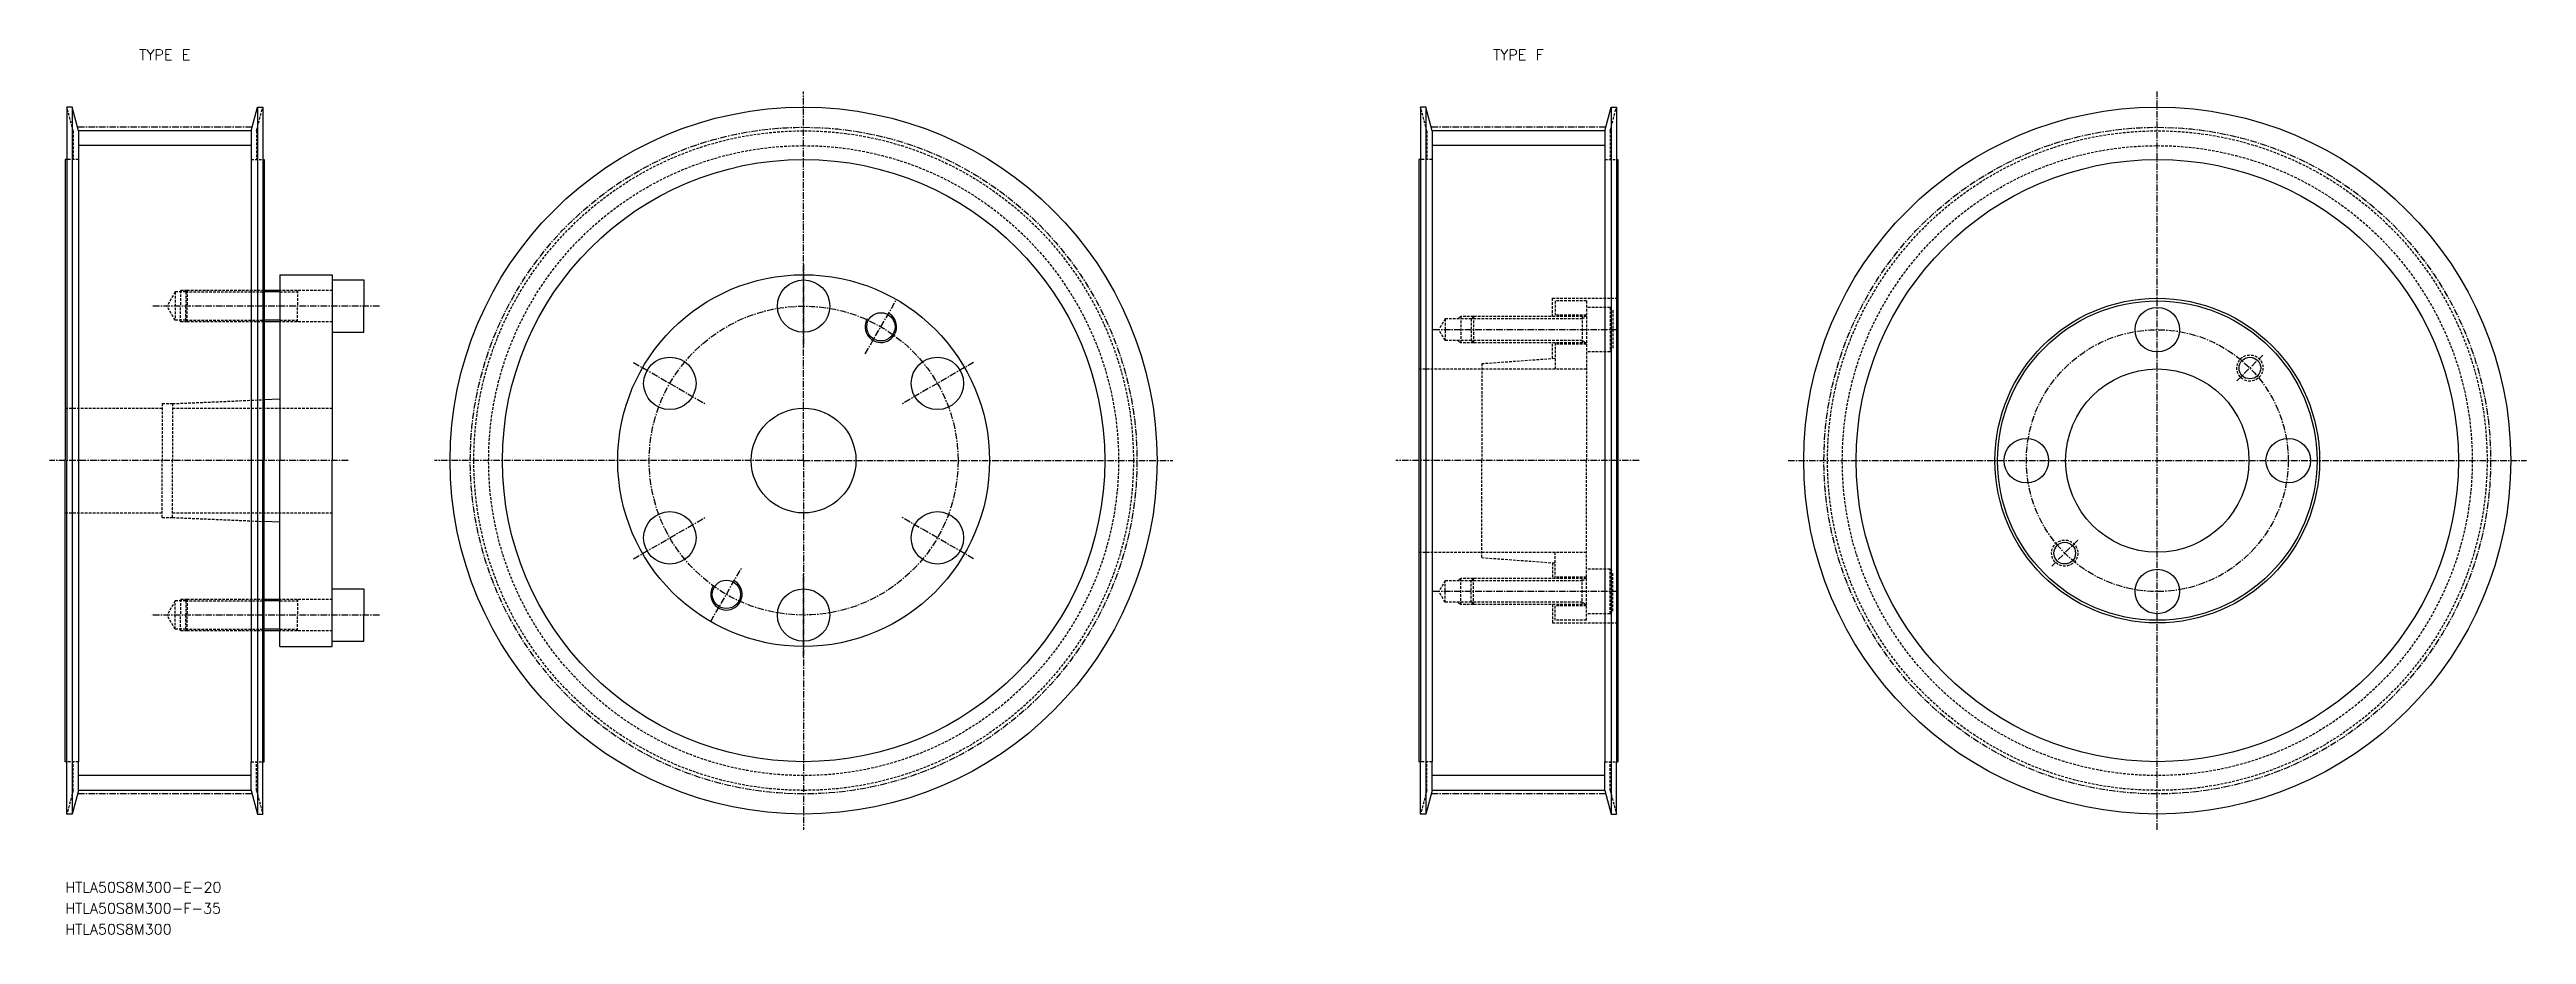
# Model space of a CAD drawing. Extents: x 10155 to 10628, y 14938 to 15107.
import ezdxf
from ezdxf.enums import TextEntityAlignment as Align

# ---------------------------------------------------------------- set-up
doc = ezdxf.new("R2010")
doc.units = 0
doc.linetypes.add('CENTER', pattern=[2, 1.25, -0.25, 0.25, -0.25])
doc.linetypes.add('DASHED', pattern=[0.75, 0.5, -0.25])
doc.layers.get('0').update_dxf_attribs({"linetype": 'CONTINUOUS'})
doc.layers.add('CENTER', color=1, linetype='CENTER')
doc.styles.add('MISUMI', font='txt.shx')

msp = doc.modelspace()

# ---------------------------------------------------------------- linework, layer by layer
at = {"color": 7, "linetype": 'CONTINUOUS'}
for p, q in [((10158.55, 15095.63), (10158.55, 15085.63)), ((10159.55, 15095.63), (10158.55, 15095.63)), ((10159.55, 15095.63), (10159.55, 14960.63)), ((10160.75, 15091.11), (10159.55, 15095.63)), ((10193.75, 15091.11), (10194.95, 15095.63)), ((10194.95, 15095.63), (10194.95, 14960.63)), ((10194.95, 15095.63), (10195.95, 15095.63)), ((10195.95, 15095.63), (10195.95, 15085.63)), ((10417.05, 15095.63), (10417.05, 15085.63)), ((10418.05, 15095.63), (10417.05, 15095.63)), ((10418.05, 15095.63), (10418.05, 14960.63)), ((10419.25, 15091.11), (10418.05, 15095.63)), ((10452.25, 15091.11), (10453.45, 15095.63)), ((10453.45, 15095.63), (10453.45, 14960.63)), ((10453.45, 15095.63), (10454.45, 15095.63)), ((10454.45, 15095.63), (10454.45, 15085.63)), ((10193.75, 15091.11), (10160.75, 15091.11)), ((10160.75, 15091.11), (10160.75, 15085.63)), ((10193.75, 15091.11), (10193.75, 15085.63)), ((10452.25, 15091.11), (10419.25, 15091.11)), ((10419.25, 15091.11), (10419.25, 15085.63)), ((10452.25, 15091.11), (10452.25, 15085.63)), ((10158.25, 15085.63), (10158.25, 15028.13)), ((10158.55, 15085.63), (10158.25, 15085.63)), ((10158.55, 15085.63), (10158.55, 15028.13)), ((10160.75, 15085.63), (10160.75, 14970.63)), ((10193.75, 15085.63), (10193.75, 14970.63)), ((10195.95, 15085.63), (10195.95, 15028.13)), ((10195.95, 15085.63), (10196.25, 15085.63)), ((10196.25, 15085.63), (10196.25, 15060.63)), ((10416.75, 15085.63), (10416.75, 14970.63)), ((10417.05, 15085.63), (10416.75, 15085.63)), ((10417.05, 15085.63), (10417.05, 14970.63)), ((10419.25, 15085.63), (10419.25, 14970.63)), ((10452.25, 15085.63), (10452.25, 14970.63)), ((10454.45, 15085.63), (10454.45, 14970.63)), ((10454.45, 15085.63), (10454.75, 15085.63)), ((10454.75, 15085.63), (10454.75, 14970.63)), ((10199.25, 15060.63), (10196.25, 15060.63)), ((10196.25, 15060.63), (10196.25, 15054.63)), ((10199.25, 15063.63), (10209.25, 15063.63)), ((10199.25, 15063.63), (10199.25, 15060.63)), ((10199.25, 15060.63), (10199.25, 15054.63)), ((10209.25, 15063.63), (10209.25, 15062.63)), ((10209.25, 15062.63), (10209.25, 15052.63)), ((10209.25, 15062.63), (10215.25, 15062.63)), ((10215.25, 15062.63), (10215.25, 15057.63)), ((10215.25, 15052.63), (10215.25, 15057.63)), ((10196.25, 15054.63), (10196.25, 15039.76)), ((10199.25, 15054.63), (10196.25, 15054.63)), ((10199.25, 15054.63), (10199.25, 15039.88)), ((10209.25, 15052.63), (10209.25, 15028.13)), ((10209.25, 15052.63), (10215.25, 15052.63)), ((10199.25, 15039.88), (10196.25, 15039.76)), ((10196.25, 15039.76), (10196.25, 15028.13)), ((10199.25, 15039.88), (10199.25, 15028.13)), ((10158.25, 14970.63), (10158.25, 15028.13)), ((10158.55, 14970.63), (10158.55, 15028.13)), ((10195.95, 14970.63), (10195.95, 15028.13)), ((10196.25, 15016.51), (10196.25, 15028.13)), ((10199.25, 15016.38), (10199.25, 15028.13)), ((10209.25, 15003.63), (10209.25, 15028.13)), ((10196.25, 15001.63), (10196.25, 15016.51)), ((10199.25, 15016.38), (10196.25, 15016.51)), ((10199.25, 15001.63), (10199.25, 15016.38)), ((10209.25, 15003.63), (10215.25, 15003.63)), ((10209.25, 14993.63), (10209.25, 15003.63)), ((10215.25, 15003.63), (10215.25, 14998.63)), ((10199.25, 15001.63), (10196.25, 15001.63)), ((10196.25, 14995.63), (10196.25, 15001.63)), ((10199.25, 14995.63), (10199.25, 15001.63)), ((10196.25, 14970.63), (10196.25, 14995.63)), ((10199.25, 14995.63), (10196.25, 14995.63)), ((10199.25, 14992.63), (10199.25, 14995.63)), ((10215.25, 14993.63), (10215.25, 14998.63)), ((10199.25, 14992.63), (10209.25, 14992.63)), ((10209.25, 14993.63), (10215.25, 14993.63)), ((10209.25, 14992.63), (10209.25, 14993.63)), ((10158.55, 14970.63), (10158.25, 14970.63)), ((10158.55, 14960.63), (10158.55, 14970.63)), ((10160.75, 14965.16), (10160.75, 14970.63)), ((10193.75, 14965.16), (10193.75, 14970.63)), ((10195.95, 14960.63), (10195.95, 14970.63)), ((10195.95, 14970.63), (10196.25, 14970.63)), ((10417.05, 14970.63), (10416.75, 14970.63)), ((10417.05, 14960.63), (10417.05, 14970.63)), ((10419.25, 14965.16), (10419.25, 14970.63)), ((10452.25, 14965.16), (10452.25, 14970.63)), ((10454.45, 14960.63), (10454.45, 14970.63)), ((10454.45, 14970.63), (10454.75, 14970.63)), ((10160.75, 14965.16), (10159.55, 14960.63)), ((10193.75, 14965.16), (10160.75, 14965.16)), ((10193.75, 14965.16), (10194.95, 14960.63)), ((10419.25, 14965.16), (10418.05, 14960.63)), ((10452.25, 14965.16), (10419.25, 14965.16)), ((10452.25, 14965.16), (10453.45, 14960.63)), ((10159.55, 14960.63), (10158.55, 14960.63)), ((10194.95, 14960.63), (10195.95, 14960.63)), ((10418.05, 14960.63), (10417.05, 14960.63)), ((10453.45, 14960.63), (10454.45, 14960.63))]:
    msp.add_line(p, q, dxfattribs=at)
at = {"color": 3, "linetype": 'DASHED'}
for p, q in [((10159.75, 15091.11), (10158.55, 15095.63)), ((10194.75, 15091.11), (10195.95, 15095.63)), ((10418.25, 15091.11), (10417.05, 15095.63)), ((10453.25, 15091.11), (10454.45, 15095.63)), ((10159.75, 15091.11), (10159.75, 15085.63)), ((10194.75, 15091.11), (10194.75, 15085.63)), ((10418.25, 15091.11), (10418.25, 15085.63)), ((10453.25, 15091.11), (10453.25, 15085.63)), ((10160.75, 15085.63), (10158.55, 15085.63)), ((10193.75, 15085.63), (10195.95, 15085.63)), ((10419.25, 15085.63), (10417.05, 15085.63)), ((10452.25, 15085.63), (10454.45, 15085.63)), ((10179.25, 15060.33), (10177.69, 15057.63)), ((10179.25, 15060.33), (10179.25, 15054.93)), ((10181.25, 15060.33), (10179.25, 15060.33)), ((10180.25, 15060.63), (10180.25, 15057.63)), ((10181.55, 15060.63), (10180.25, 15060.63)), ((10181.55, 15060.63), (10181.25, 15060.33)), ((10181.25, 15060.33), (10196.25, 15060.33)), ((10181.25, 15060.33), (10181.25, 15057.63)), ((10196.25, 15060.63), (10181.55, 15060.63)), ((10181.55, 15060.63), (10181.55, 15057.63)), ((10209.25, 15060.63), (10199.25, 15060.63)), ((10199.25, 15060.33), (10202.58, 15060.33)), ((10202.58, 15060.63), (10202.58, 15057.63)), ((10179.25, 15054.93), (10177.69, 15057.63)), ((10180.25, 15054.63), (10180.25, 15057.63)), ((10181.25, 15054.93), (10181.25, 15057.63)), ((10181.55, 15054.63), (10181.55, 15057.63)), ((10202.58, 15054.63), (10202.58, 15057.63)), ((10424.75, 15055.63), (10424, 15055.2)), ((10427.18, 15055.63), (10424.75, 15055.63)), ((10424.75, 15055.63), (10424.75, 15050.63)), ((10427.18, 15055.63), (10426.75, 15055.2)), ((10448.75, 15055.63), (10427.18, 15055.63)), ((10427.18, 15055.63), (10427.18, 15050.63)), ((10442.25, 15059.13), (10454.75, 15059.13)), ((10442.25, 15055.63), (10442.25, 15059.13)), ((10448.75, 15058.63), (10442.75, 15058.63)), ((10442.75, 15058.63), (10442.75, 15055.63)), ((10448.75, 15055.88), (10442.75, 15055.88)), ((10447.95, 15055.63), (10447.95, 15050.63)), ((10447.95, 15055.2), (10448.7, 15055.63)), ((10448.75, 15058.63), (10448.75, 15028.13)), ((10453.25, 15057.38), (10448.75, 15057.38)), ((10453.25, 15057.38), (10453.25, 15048.88)), ((10453.25, 15057.38), (10453.75, 15056.88)), ((10453.75, 15056.88), (10453.75, 15049.38)), ((10181.25, 15054.93), (10179.25, 15054.93)), ((10181.55, 15054.63), (10180.25, 15054.63)), ((10181.25, 15054.93), (10196.25, 15054.93)), ((10181.55, 15054.63), (10181.25, 15054.93)), ((10196.25, 15054.63), (10181.55, 15054.63)), ((10199.25, 15054.93), (10202.58, 15054.93)), ((10209.25, 15054.63), (10199.25, 15054.63)), ((10421.75, 15055.2), (10420.55, 15053.13)), ((10421.75, 15051.07), (10420.55, 15053.13)), ((10426.75, 15055.2), (10421.75, 15055.2)), ((10421.75, 15055.2), (10421.75, 15051.07)), ((10426.75, 15051.07), (10421.75, 15051.07)), ((10424.75, 15050.63), (10424, 15051.07)), ((10447.95, 15055.2), (10426.75, 15055.2)), ((10426.75, 15055.2), (10426.75, 15051.07)), ((10447.95, 15051.07), (10426.75, 15051.07)), ((10427.18, 15050.63), (10426.75, 15051.07)), ((10447.95, 15051.07), (10448.7, 15050.63)), ((10427.18, 15050.63), (10424.75, 15050.63)), ((10448.75, 15050.63), (10427.18, 15050.63)), ((10428.74, 15046.66), (10442.75, 15047.68)), ((10428.74, 15046.66), (10428.75, 15028.13)), ((10442.25, 15047.65), (10442.25, 15050.63)), ((10442.75, 15050.63), (10442.75, 15045.63)), ((10448.75, 15050.38), (10442.75, 15050.38)), ((10453.25, 15048.88), (10448.75, 15048.88)), ((10453.25, 15048.88), (10453.75, 15049.38)), ((10416.75, 15045.63), (10448.75, 15045.63)), ((10158.25, 15038.13), (10176.75, 15038.13)), ((10176.75, 15039.01), (10176.75, 15028.13)), ((10176.75, 15039.01), (10178.75, 15039.01)), ((10178.75, 15039.01), (10196.25, 15039.76)), ((10178.75, 15039.01), (10178.75, 15028.13)), ((10178.75, 15038.13), (10209.25, 15038.13)), ((10176.75, 15017.26), (10176.75, 15028.13)), ((10178.75, 15017.26), (10178.75, 15028.13)), ((10428.74, 15009.61), (10428.75, 15028.13)), ((10448.75, 14997.63), (10448.75, 15028.13)), ((10158.25, 15018.13), (10176.75, 15018.13)), ((10178.75, 15018.13), (10209.25, 15018.13)), ((10176.75, 15017.26), (10178.75, 15017.26)), ((10178.75, 15017.26), (10196.25, 15016.51)), ((10416.75, 15010.63), (10448.75, 15010.63)), ((10428.74, 15009.61), (10442.75, 15008.58)), ((10442.25, 15008.62), (10442.25, 15005.63)), ((10442.75, 15005.63), (10442.75, 15010.63)), ((10421.75, 15005.2), (10420.55, 15003.13)), ((10421.75, 15001.07), (10421.75, 15005.2)), ((10426.75, 15005.2), (10421.75, 15005.2)), ((10424.75, 15005.63), (10424, 15005.2)), ((10427.18, 15005.63), (10424.75, 15005.63)), ((10424.75, 15000.63), (10424.75, 15005.63)), ((10427.18, 15005.63), (10426.75, 15005.2)), ((10447.95, 15005.2), (10426.75, 15005.2)), ((10426.75, 15001.07), (10426.75, 15005.2)), ((10448.75, 15005.63), (10427.18, 15005.63)), ((10427.18, 15000.63), (10427.18, 15005.63)), ((10448.75, 15005.88), (10442.75, 15005.88)), ((10447.95, 15000.63), (10447.95, 15005.63)), ((10447.95, 15005.2), (10448.7, 15005.63)), ((10453.25, 15007.38), (10448.75, 15007.38)), ((10453.25, 14998.88), (10453.25, 15007.38)), ((10453.25, 15007.38), (10453.75, 15006.88)), ((10453.75, 14999.38), (10453.75, 15006.88)), ((10179.25, 15001.33), (10177.69, 14998.63)), ((10179.25, 14995.93), (10179.25, 15001.33)), ((10181.25, 15001.33), (10179.25, 15001.33)), ((10180.25, 15001.63), (10180.25, 14998.63)), ((10181.55, 15001.63), (10180.25, 15001.63)), ((10181.55, 15001.63), (10181.25, 15001.33)), ((10181.25, 15001.33), (10196.25, 15001.33)), ((10181.25, 15001.33), (10181.25, 14998.63)), ((10196.25, 15001.63), (10181.55, 15001.63)), ((10181.55, 15001.63), (10181.55, 14998.63)), ((10209.25, 15001.63), (10199.25, 15001.63)), ((10199.25, 15001.33), (10202.58, 15001.33)), ((10202.58, 15001.63), (10202.58, 14998.63)), ((10421.75, 15001.07), (10420.55, 15003.13)), ((10426.75, 15001.07), (10421.75, 15001.07)), ((10424.75, 15000.63), (10424, 15001.07)), ((10427.18, 15000.63), (10424.75, 15000.63)), ((10447.95, 15001.07), (10426.75, 15001.07)), ((10427.18, 15000.63), (10426.75, 15001.07)), ((10448.75, 15000.63), (10427.18, 15000.63)), ((10442.25, 15000.63), (10442.25, 14997.13)), ((10442.75, 14997.63), (10442.75, 15000.63)), ((10448.75, 15000.38), (10442.75, 15000.38)), ((10447.95, 15001.07), (10448.7, 15000.63)), ((10453.25, 14998.88), (10448.75, 14998.88)), ((10453.25, 14998.88), (10453.75, 14999.38)), ((10179.25, 14995.93), (10177.69, 14998.63)), ((10181.25, 14995.93), (10179.25, 14995.93)), ((10180.25, 14995.63), (10180.25, 14998.63)), ((10181.55, 14995.63), (10180.25, 14995.63)), ((10181.25, 14995.93), (10181.25, 14998.63)), ((10181.25, 14995.93), (10196.25, 14995.93)), ((10181.55, 14995.63), (10181.25, 14995.93)), ((10181.55, 14995.63), (10181.55, 14998.63)), ((10196.25, 14995.63), (10181.55, 14995.63)), ((10199.25, 14995.93), (10202.58, 14995.93)), ((10209.25, 14995.63), (10199.25, 14995.63)), ((10202.58, 14995.63), (10202.58, 14998.63)), ((10442.25, 14997.13), (10454.75, 14997.13)), ((10448.75, 14997.63), (10442.75, 14997.63)), ((10160.75, 14970.63), (10158.55, 14970.63)), ((10159.75, 14965.16), (10159.75, 14970.63)), ((10193.75, 14970.63), (10195.95, 14970.63)), ((10194.75, 14965.16), (10194.75, 14970.63)), ((10419.25, 14970.63), (10417.05, 14970.63)), ((10418.25, 14965.16), (10418.25, 14970.63)), ((10452.25, 14970.63), (10454.45, 14970.63)), ((10453.25, 14965.16), (10453.25, 14970.63)), ((10159.75, 14965.16), (10158.55, 14960.63)), ((10194.75, 14965.16), (10195.95, 14960.63)), ((10418.25, 14965.16), (10417.05, 14960.63)), ((10453.25, 14965.16), (10454.45, 14960.63))]:
    msp.add_line(p, q, dxfattribs=at)
at = {"color": 3, "linetype": 'CONTINUOUS'}
for p, q in [((10193.75, 15088.28), (10160.75, 15088.28)), ((10452.25, 15088.28), (10419.25, 15088.28)), ((10193.75, 14967.99), (10160.75, 14967.99)), ((10452.25, 14967.99), (10419.25, 14967.99))]:
    msp.add_line(p, q, dxfattribs=at)
at = {"color": 3}
for p, q in [((10199.25, 15060.33), (10196.25, 15060.33)), ((10199.25, 15054.93), (10196.25, 15054.93)), ((10199.25, 15001.33), (10196.25, 15001.33)), ((10199.25, 14995.93), (10196.25, 14995.93))]:
    msp.add_line(p, q, dxfattribs=at)
at = {"color": 7, "linetype": 'CONTINUOUS'}
for centre, radius in [((10299.25, 15028.13), 67.5), ((10557.75, 15028.13), 67.5), ((10299.25, 15028.13), 57.5), ((10557.75, 15028.13), 57.5), ((10299.25, 15028.13), 35.5), ((10299.25, 15028.13), 35.5), ((10299.25, 15057.63), 5), ((10314, 15053.68), 2.7), ((10557.75, 15028.13), 31), ((10557.75, 15028.13), 30.5), ((10557.75, 15053.13), 4.25), ((10273.7, 15042.88), 5), ((10324.8, 15042.88), 5), ((10575.43, 15045.81), 2.07), ((10557.75, 15028.13), 17.5), ((10299.25, 15028.13), 10), ((10532.75, 15028.13), 4.25), ((10582.75, 15028.13), 4.25), ((10273.7, 15013.38), 5), ((10324.8, 15013.38), 5), ((10540.07, 15010.46), 2.07), ((10284.5, 15002.59), 2.7), ((10299.25, 14998.63), 5), ((10557.75, 15003.13), 4.25)]:
    msp.add_circle(centre, radius, dxfattribs=at)
at = {"color": 3, "linetype": 'DASHED'}
for centre, radius in [((10299.25, 15028.13), 62.98), ((10557.75, 15028.13), 62.98), ((10299.25, 15028.13), 60.15), ((10557.75, 15028.13), 60.15), ((10575.43, 15045.81), 2.5), ((10540.07, 15010.46), 2.5)]:
    msp.add_circle(centre, radius, dxfattribs=at)
at = {"color": 3, "linetype": 'CONTINUOUS'}
for centre in [(10314, 15053.68), (10284.5, 15002.59)]:
    msp.add_arc(centre, 3, 150, 62, dxfattribs=at)
at = {"layer": 'CENTER', "color": 1, "linetype": 'CENTER'}
for p, q in [((10299.25, 15028.13), (10299.25, 15098.63)), ((10557.75, 14957.63), (10557.75, 15098.63)), ((10193.93, 15091.79), (10160.57, 15091.79)), ((10452.43, 15091.79), (10419.07, 15091.79)), ((10299.25, 15065.63), (10299.25, 15049.63)), ((10218.25, 15057.63), (10174.69, 15057.63)), ((10311, 15048.49), (10317, 15058.88)), ((10454.75, 15053.13), (10419.4, 15053.13)), ((10266.77, 15046.88), (10280.63, 15038.88)), ((10331.72, 15046.88), (10317.87, 15038.88)), ((10572.95, 15043.34), (10577.9, 15048.29)), ((10212.25, 15028.13), (10155.25, 15028.13)), ((10299.25, 15028.13), (10228.75, 15028.13)), ((10299.25, 15028.13), (10369.75, 15028.13)), ((10299.25, 15028.13), (10299.25, 14957.63)), ((10458.79, 15028.13), (10412.35, 15028.13)), ((10487.25, 15028.13), (10628.25, 15028.13)), ((10266.77, 15009.38), (10280.63, 15017.38)), ((10331.72, 15009.38), (10317.87, 15017.38)), ((10542.55, 15012.93), (10537.6, 15007.98)), ((10281.5, 14997.39), (10287.5, 15007.78)), ((10299.25, 14990.63), (10299.25, 15006.63)), ((10454.75, 15003.13), (10419.4, 15003.13)), ((10218.25, 14998.63), (10174.69, 14998.63)), ((10193.93, 14964.47), (10160.57, 14964.47)), ((10452.43, 14964.47), (10419.07, 14964.47))]:
    msp.add_line(p, q, dxfattribs=at)
for centre, radius in [((10299.25, 15028.13), 63.66), ((10557.75, 15028.13), 63.66), ((10299.25, 15028.13), 29.5), ((10557.75, 15028.13), 25)]:
    msp.add_circle(centre, radius, dxfattribs=at)

# ---------------------------------------------------------------- texts
at = {"color": 7, "linetype": 'CONTINUOUS', "style": 'MISUMI'}
for s, p in [('TYPE E', (10177.25, 15105.63)), ('TYPE F', (10435.75, 15105.63))]:
    msp.add_text(s, height=2, dxfattribs=at).set_placement(p, align=Align.MIDDLE_CENTER)
for s, p in [('HTLA50S8M300-E-20', (10158.25, 14945.63)), ('HTLA50S8M300-F-35', (10158.25, 14941.63)), ('HTLA50S8M300', (10158.25, 14937.63))]:
    msp.add_text(s, height=2, dxfattribs=at).set_placement(p)

doc.saveas('drawing.dxf')
